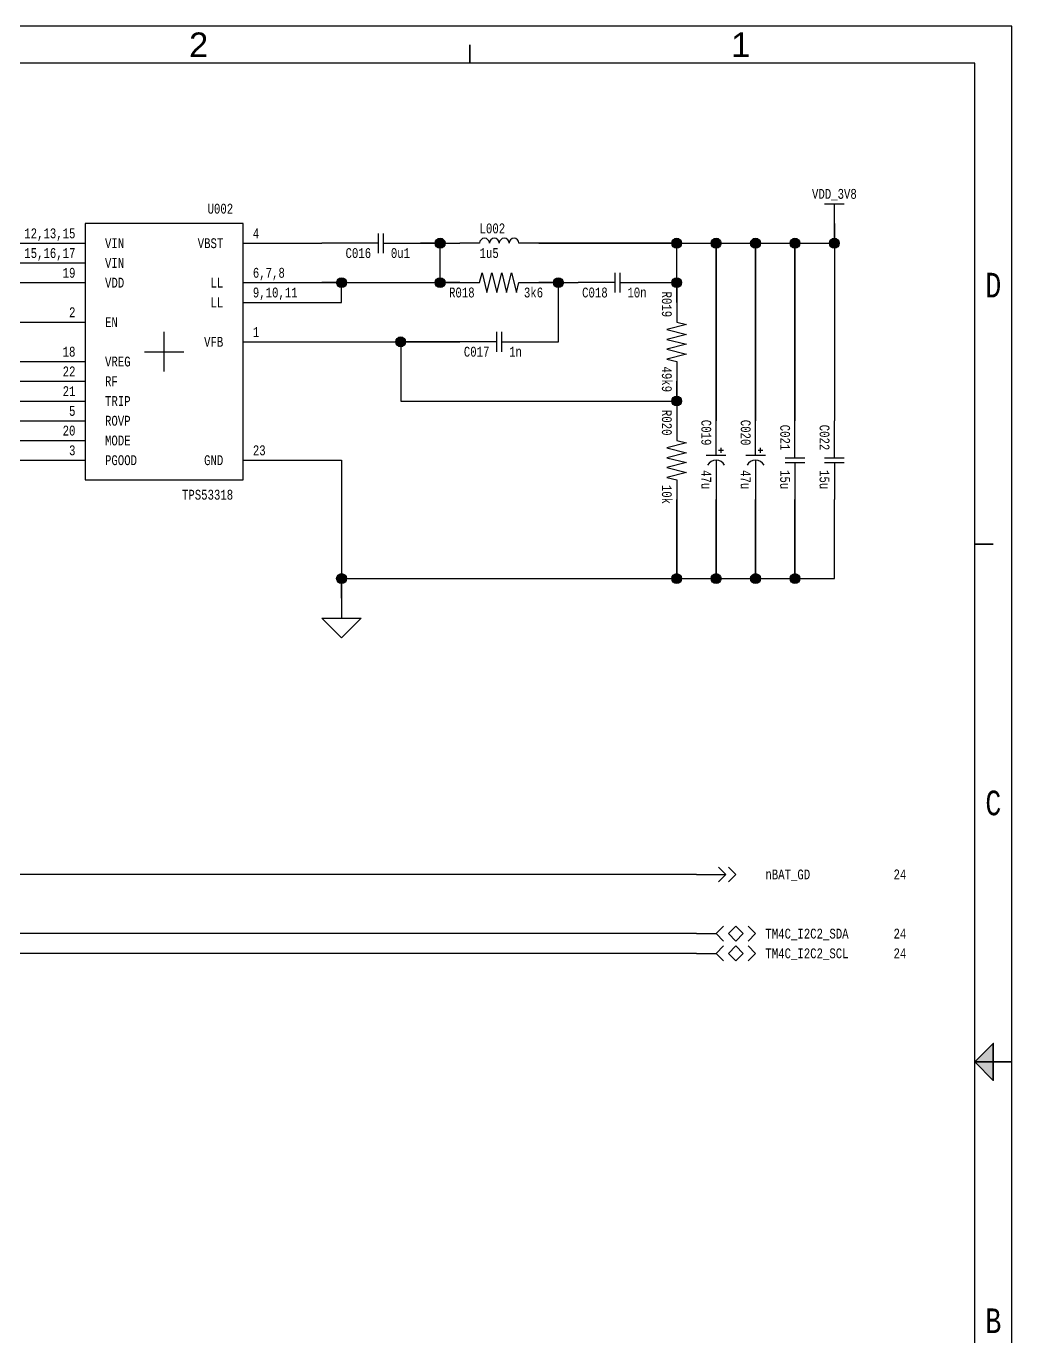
# Paper-space layout '09' of a CAD drawing. Header units: inches. Extents: x 0.2 to 16.8, y 0.2 to 10.8.
# Drawn here: x 11.75 to 16.75, y 4.11 to 10.75 of the extents above; entities that cross this region are included whole.
import ezdxf
from ezdxf.enums import TextEntityAlignment as Align

# ---------------------------------------------------------------- set-up
doc = ezdxf.new("R2010")
doc.units = ezdxf.units.IN
doc.header["$MEASUREMENT"] = 0
for name, color, linetype in [('BORDER', 13, 'Continuous'), ('COMPONENT', 14, 'Continuous'), ('SIGNAL', 84, 'Continuous'), ('TEXT', 252, 'Continuous')]:
    doc.layers.add(name, color=color, linetype=linetype)
doc.styles.add('Monotxt_75', font='monotxt.shx', dxfattribs={"width": 0.75})
doc.styles.get("Standard").update_dxf_attribs({"font": 'arial.ttf'})

# ---------------------------------------------------------------- blocks, each defined once
blk = doc.blocks.new('ANSI B Frame')
at = {"layer": 'BORDER', "lineweight": 35}
h = blk.add_hatch(color=256, dxfattribs=at)
h.dxf.hatch_style = 1
h.paths.add_polyline_path([(16.65625, 5.59375), (16.65625, 5.5), (16.5625, 5.5)])
h.paths.add_polyline_path([(16.5625, 5.5), (16.65625, 5.5), (16.65625, 5.40625)])
at = {"layer": 'BORDER'}
for points in [[(0.25, 0.25), (16.75, 0.25), (16.75, 10.75), (0.25, 10.75)], [(0.4375, 0.4375), (16.5625, 0.4375), (16.5625, 10.5625), (0.4375, 10.5625)]]:
    blk.add_lwpolyline(points, close=True, dxfattribs=at)
at = {"layer": 'BORDER', "lineweight": 35}
for points in [[(14, 10.65625), (14, 10.5625)], [(16.65625, 8.125), (16.5625, 8.125)], [(16.5625, 5.5), (16.75, 5.5)]]:
    blk.add_lwpolyline(points, dxfattribs=at)
blk.add_lwpolyline([(16.5625, 5.5), (16.65625, 5.59375), (16.65625, 5.40625)], close=True, dxfattribs=at)
at = {"layer": 'BORDER', "style": 'Monotxt_75', "width": 0.75}
for s, p in [('D', (16.65625, 9.4375)), ('C', (16.65625, 6.8125)), ('B', (16.65625, 4.1875))]:
    blk.add_text(s, height=0.125, dxfattribs=at).set_placement(p, align=Align.MIDDLE_CENTER)
at = {"layer": 'BORDER', "flags": 8}
for tag, p in [('ZN6', (1.625, 10.65787)), ('ZN5', (4.375, 10.66009)), ('ZN4', (7.125, 10.65625)), ('ZN3', (9.875, 10.65796)), ('ZN2', (12.625, 10.65574)), ('ZN1', (15.375, 10.65574)), ('ZN6', (1.625, 0.34375)), ('ZN5', (4.375, 0.34375)), ('ZN4', (7.125, 0.34375)), ('ZN3', (9.875, 0.34375)), ('ZN2', (12.625, 0.34375)), ('ZN1', (15.375, 0.34375))]:
    blk.add_attdef(tag, text='', height=0.125, dxfattribs=at).set_placement(p, align=Align.MIDDLE_CENTER)
at = {"layer": 'TEXT', "style": 'Monotxt_75', "width": 0.75, "flags": 8}
for tag, height, p in [('DESRP', 0.0625, (13.625, 1)), ('DWG_NO', 0.1875, (13.9625, 0.7125))]:
    blk.add_attdef(tag, text='', height=height, dxfattribs=at).set_placement(p, align=Align.MIDDLE_LEFT)
for tag, height, p in [('SHTSZ', 0.1875, (13.7375, 0.7125)), ('REV', 0.1875, (16.4125, 0.7125)), ('SCALE', 0.0625, (14.15625, 0.5)), ('CURRSHT', 0.0625, (16.0625, 0.5)), ('LASTSHT', 0.0625, (16.4375, 0.5)), ('REVDATE', 0.0625, (15.11875, 0.5))]:
    blk.add_attdef(tag, text='', height=height, dxfattribs=at).set_placement(p, align=Align.MIDDLE_CENTER)
blk = doc.blocks.new('CONNECT')
blk.add_hatch(color=256).paths.add_polyline_path([(0.0125, 0, 1), (-0.0125, 0, 1)])
blk.add_circle((0, 0), 0.0125)
blk = doc.blocks.new('IND')
blk.add_lwpolyline([(0.2, 0), (0.1, 0, 1), (0.05, 0, 1), (0, 0, 1), (-0.05, 0, 1), (-0.1, 0), (-0.2, 0)], format="xyb")
at = {"layer": 'TEXT', "style": 'Monotxt_75', "width": 0.75, "flags": 8}
blk.add_attdef('REFID', (-0.1, 0.05), '', height=0.05, dxfattribs=at)
blk.add_attdef('VALUE', text='', height=0.05, dxfattribs=at).set_placement((-0.1, -0.025), align=Align.TOP_LEFT)
blk = doc.blocks.new('RES')
blk.add_lwpolyline([(-0.2, 0), (-0.1, 0), (-0.0875, 0.05), (-0.0625, -0.05), (-0.0375, 0.05), (-0.0125, -0.05), (0.0125, 0.05), (0.0375, -0.05), (0.0625, 0.05), (0.0875, -0.05), (0.1, 0), (0.2, 0)])
at = {"layer": 'TEXT', "style": 'Monotxt_75', "width": 0.75, "flags": 8}
blk.add_attdef('REFID', text='', height=0.05, dxfattribs=at).set_placement((-0.125, -0.025), align=Align.TOP_RIGHT)
blk.add_attdef('VALUE', text='', height=0.05, dxfattribs=at).set_placement((0.125, -0.025), align=Align.TOP_LEFT)
blk = doc.blocks.new('CAP')
for points in [[(0, 0.0125), (0, 0.2)], [(-0.05, 0.0125), (0.05, 0.0125)], [(-0.05, -0.0125), (0.05, -0.0125)], [(0, -0.0125), (0, -0.2)]]:
    blk.add_lwpolyline(points)
at = {"layer": 'TEXT', "style": 'Monotxt_75', "width": 0.75, "flags": 8}
blk.add_attdef('REFID', text='', height=0.05, rotation=270, dxfattribs=at).set_placement((-0.025, 0.05), align=Align.TOP_RIGHT)
blk.add_attdef('VALUE', text='', height=0.05, rotation=270, dxfattribs=at).set_placement((-0.025, -0.05), align=Align.TOP_LEFT)
blk = doc.blocks.new('FLOAT_GND')
blk.add_lwpolyline([(0, 0), (0, -0.05)])
blk.add_lwpolyline([(-0.05, -0.05), (0.05, -0.05), (0, -0.1)], close=True)
blk = doc.blocks.new('SUPPLY_BUS')
for points in [[(0, 0), (0.05, 0)], [(0.05, 0.025), (0.05, -0.025)]]:
    blk.add_lwpolyline(points)
blk = doc.blocks.new('TO_CONN')
for points in [[(0, 0), (0.075, 0)], [(0.05625, 0.01875), (0.075, 0), (0.05625, -0.01875)], [(0.08125, 0.01875), (0.1, 0), (0.08125, -0.01875)]]:
    blk.add_lwpolyline(points)
blk = doc.blocks.new('BIDIR_CONN')
for points in [[(0, 0), (0.05, 0)], [(0.06875, 0.01875), (0.05, 0), (0.06875, -0.01875)], [(0.13125, 0.01875), (0.15, 0), (0.13125, -0.01875)]]:
    blk.add_lwpolyline(points)
blk.add_lwpolyline([(0.1, 0.01875), (0.08125, 0), (0.1, -0.01875), (0.11875, 0)], close=True)
blk = doc.blocks.new('TPS5331x')
for p, q in [((-0.8, 0.35), (-0.4, 0.35)), ((0.4, 0.35), (0.8, 0.35)), ((-0.8, -0.25), (-0.4, -0.25)), ((-0.8, -0.55), (-0.4, -0.55)), ((0.4, -0.55), (0.8, -0.55))]:
    blk.add_line(p, q)
blk.add_lwpolyline([(-0.4, 0.65), (-0.4, -0.65), (0.4, -0.65), (0.4, 0.65)], close=True)
for points in [[(-0.8, 0.55), (-0.4, 0.55)], [(0.4, 0.55), (0.8, 0.55)], [(-0.8, 0.45), (-0.4, 0.45)], [(0.4, 0.25), (0.8, 0.25)], [(-0.8, 0.15), (-0.4, 0.15)], [(0.4, 0.05), (0.8, 0.05)], [(-0.8, -0.05), (-0.4, -0.05)], [(-0.8, -0.15), (-0.4, -0.15)], [(-0.8, -0.35), (-0.4, -0.35)], [(-0.8, -0.45), (-0.4, -0.45)]]:
    blk.add_lwpolyline(points)
at = {"color": 7}
for points in [[(-0.1, 0), (0, 0), (0, 0.1)], [(0, -0.1), (0, 0), (0.1, 0)]]:
    blk.add_lwpolyline(points, dxfattribs=at)
at = {"layer": 'TEXT', "style": 'Monotxt_75', "width": 0.75}
for s, p in [('12,13,15', (-0.45, 0.575)), ('15,16,17', (-0.45, 0.475)), ('19', (-0.45, 0.375)), ('2', (-0.45, 0.175)), ('18', (-0.45, -0.025)), ('22', (-0.45, -0.125)), ('21', (-0.45, -0.225)), ('5', (-0.45, -0.325)), ('20', (-0.45, -0.425)), ('3', (-0.45, -0.525))]:
    blk.add_text(s, height=0.05, dxfattribs=at).set_placement(p, align=Align.RIGHT)
for s, p in [('4', (0.45, 0.575)), ('6,7,8', (0.45, 0.375)), ('9,10,11', (0.45, 0.275)), ('1', (0.45, 0.075)), ('23', (0.45, -0.525))]:
    blk.add_text(s, height=0.05, dxfattribs=at).set_placement(p)
for s, p in [('VIN', (-0.3, 0.55)), ('VIN', (-0.3, 0.45)), ('VDD', (-0.3, 0.35)), ('EN', (-0.3, 0.15)), ('VREG', (-0.3, -0.05)), ('RF', (-0.3, -0.15)), ('TRIP', (-0.3, -0.25)), ('ROVP', (-0.3, -0.35)), ('MODE', (-0.3, -0.45)), ('PGOOD', (-0.3, -0.55))]:
    blk.add_text(s, height=0.05, dxfattribs=at).set_placement(p, align=Align.MIDDLE_LEFT)
for s, p in [('VBST', (0.3, 0.55)), ('LL', (0.3, 0.35)), ('LL', (0.3, 0.25)), ('VFB', (0.3, 0.05)), ('GND', (0.3, -0.55))]:
    blk.add_text(s, height=0.05, dxfattribs=at).set_placement(p, align=Align.MIDDLE_RIGHT)
at = {"layer": 'TEXT', "style": 'Monotxt_75', "width": 0.75, "flags": 8}
blk.add_attdef('REFID', text='', height=0.05, dxfattribs=at).set_placement((0.35, 0.7), align=Align.RIGHT)
blk.add_attdef('MFGPN', text='', height=0.05, dxfattribs=at).set_placement((0.35, -0.7), align=Align.TOP_RIGHT)
blk = doc.blocks.new('CAP_POL')
for points in [[(0, 0.025), (0, 0.2)], [(-0.05, 0.025), (0.05, 0.025)], [(0, 0), (0, -0.2)], [(0.0125, 0.05), (0.0375, 0.05)], [(0.025, 0.0375), (0.025, 0.0625)]]:
    blk.add_lwpolyline(points)
blk.add_arc((0, -0.05), 0.05, 30, 150)
at = {"layer": 'TEXT', "style": 'Monotxt_75', "width": 0.75, "flags": 8}
blk.add_attdef('REFID', text='', height=0.05, rotation=270, dxfattribs=at).set_placement((-0.025, 0.075), align=Align.TOP_RIGHT)
blk.add_attdef('VALUE', text='', height=0.05, rotation=270, dxfattribs=at).set_placement((-0.025, -0.05), align=Align.TOP_LEFT)

psp = doc.layouts.new('09')

# ---------------------------------------------------------------- linework, layer by layer
at = {"layer": 'SIGNAL'}
for points in [[(14.95, 9.45), (15.05, 9.45), (15.05, 9.35), (15.05, 9.65), (14.35, 9.65), (15.25, 9.65), (15.25, 8.75), (15.25, 9.625), (15.275, 9.65), (15.45, 9.65), (15.45, 8.75), (15.45, 9.625), (15.475, 9.65), (15.65, 9.65), (15.65, 8.75), (15.65, 9.625), (15.675, 9.65), (15.85, 9.65), (15.85, 9.75), (15.85, 8.75)], [(13.35, 9.65), (13.25, 9.65)], [(13.25, 9.35), (13.35, 9.35), (13.35, 9.45), (13.25, 9.45), (13.95, 9.45), (13.85, 9.45), (13.85, 9.65), (13.75, 9.65), (13.95, 9.65)], [(14.35, 9.15), (14.45, 9.15), (14.45, 9.45), (14.35, 9.45), (14.55, 9.45)], [(13.25, 9.15), (13.95, 9.15), (13.65, 9.15), (13.65, 8.85), (15.05, 8.85), (15.05, 8.95), (15.05, 8.75)], [(13.25, 8.55), (13.35, 8.55), (13.35, 7.85), (13.35, 7.95), (15.05, 7.95), (15.05, 8.35), (15.05, 7.975), (15.075, 7.95), (15.25, 7.95), (15.25, 8.35), (15.25, 7.975), (15.275, 7.95), (15.45, 7.95), (15.45, 8.35), (15.45, 7.975), (15.475, 7.95), (15.65, 7.95), (15.65, 8.35), (15.65, 7.975), (15.675, 7.95), (15.85, 7.95), (15.85, 8.35)], [(15.15, 6.45), (9.95, 6.45), (10.05, 6.45), (10.05, 5.05), (10.05, 5.15), (9.55, 5.15), (9.55, 4.85), (9.55, 5.125), (9.525, 5.15), (8.75, 5.15), (8.75, 4.85)], [(15.15, 6.15), (9.95, 6.15)], [(15.15, 6.05), (9.95, 6.05)]]:
    psp.add_lwpolyline(points, dxfattribs=at)

# ---------------------------------------------------------------- block references
ref = psp.add_blockref('ANSI B Frame', (0, 0))
ref.add_attrib('ZN1', '1', dxfattribs={"layer": 'BORDER', "height": 0.125}).set_placement((15.375, 10.6557), align=Align.MIDDLE_CENTER)
ref.add_attrib('ZN2', '2', dxfattribs={"layer": 'BORDER', "height": 0.125}).set_placement((12.625, 10.6557), align=Align.MIDDLE_CENTER)
at = {"layer": 'COMPONENT'}
ref = psp.add_blockref('TPS5331x', (12.45, 9.1), dxfattribs=at)
ref.add_attrib('REFID', 'U002', dxfattribs={"layer": 'TEXT', "height": 0.05, "style": 'Monotxt_75', "width": 0.75, "flags": 8}).set_placement((12.8, 9.8), align=Align.RIGHT)
ref.add_attrib('MFGPN', 'TPS53318', dxfattribs={"layer": 'TEXT', "height": 0.05, "style": 'Monotxt_75', "width": 0.75}).set_placement((12.8, 8.4), align=Align.TOP_RIGHT)
at = {"layer": 'COMPONENT', "xscale": 2, "yscale": 2, "zscale": 2, "rotation": 90}
psp.add_blockref('SUPPLY_BUS', (15.85, 9.75), dxfattribs=at)
at = {"layer": 'COMPONENT'}
ref = psp.add_blockref('CAP', (13.55, 9.65), dxfattribs=dict(at, rotation=90))
ref.add_attrib('REFID', 'C016', dxfattribs={"layer": 'TEXT', "height": 0.05, "style": 'Monotxt_75', "width": 0.75}).set_placement((13.5, 9.625), align=Align.TOP_RIGHT)
ref.add_attrib('VALUE', '0u1', dxfattribs={"layer": 'TEXT', "height": 0.05, "style": 'Monotxt_75', "width": 0.75}).set_placement((13.6, 9.625), align=Align.TOP_LEFT)
ref = psp.add_blockref('IND', (14.15, 9.65), dxfattribs=at)
ref.add_attrib('REFID', 'L002', (14.05, 9.7), dxfattribs={"layer": 'TEXT', "height": 0.05, "style": 'Monotxt_75', "width": 0.75})
ref.add_attrib('VALUE', '1u5', dxfattribs={"layer": 'TEXT', "height": 0.05, "style": 'Monotxt_75', "width": 0.75}).set_placement((14.05, 9.625), align=Align.TOP_LEFT)
for name, p, values in [('RES', (14.15, 9.45), {'REFID': 'R018', 'VALUE': '3k6'}), ('CAP_POL', (15.25, 8.55), {'REFID': 'C019', 'VALUE': '47u'}), ('CAP_POL', (15.45, 8.55), {'REFID': 'C020', 'VALUE': '47u'})]:
    psp.add_blockref(name, p, dxfattribs=at).add_auto_attribs(values)
ref = psp.add_blockref('CAP', (14.75, 9.45), dxfattribs=dict(at, rotation=90))
ref.add_attrib('REFID', 'C018', dxfattribs={"layer": 'TEXT', "height": 0.05, "style": 'Monotxt_75', "width": 0.75}).set_placement((14.7, 9.425), align=Align.TOP_RIGHT)
ref.add_attrib('VALUE', '10n', dxfattribs={"layer": 'TEXT', "height": 0.05, "style": 'Monotxt_75', "width": 0.75}).set_placement((14.8, 9.425), align=Align.TOP_LEFT)
at = {"layer": 'COMPONENT', "rotation": 270}
for p, values in [((15.05, 9.15), {'REFID': 'R019', 'VALUE': '49k9'}), ((15.05, 8.55), {'REFID': 'R020', 'VALUE': '10k'})]:
    psp.add_blockref('RES', p, dxfattribs=at).add_auto_attribs(values)
at = {"layer": 'COMPONENT'}
ref = psp.add_blockref('CAP', (14.15, 9.15), dxfattribs=dict(at, rotation=90))
ref.add_attrib('REFID', 'C017', dxfattribs={"layer": 'TEXT', "height": 0.05, "style": 'Monotxt_75', "width": 0.75}).set_placement((14.1, 9.125), align=Align.TOP_RIGHT)
ref.add_attrib('VALUE', '1n', dxfattribs={"layer": 'TEXT', "height": 0.05, "style": 'Monotxt_75', "width": 0.75}).set_placement((14.2, 9.125), align=Align.TOP_LEFT)
ref = psp.add_blockref('CAP', (15.65, 8.55), dxfattribs=at)
ref.add_attrib('REFID', 'C021', dxfattribs={"layer": 'TEXT', "height": 0.05, "rotation": 270, "style": 'Monotxt_75', "width": 0.75}).set_placement((15.625, 8.6), align=Align.TOP_RIGHT)
ref.add_attrib('VALUE', '15u', dxfattribs={"layer": 'TEXT', "height": 0.05, "rotation": 270, "style": 'Monotxt_75', "width": 0.75}).set_placement((15.625, 8.5), align=Align.TOP_LEFT)
ref = psp.add_blockref('CAP', (15.85, 8.55), dxfattribs=at)
ref.add_attrib('REFID', 'C022', dxfattribs={"layer": 'TEXT', "height": 0.05, "rotation": 270, "style": 'Monotxt_75', "width": 0.75}).set_placement((15.825, 8.6), align=Align.TOP_RIGHT)
ref.add_attrib('VALUE', '15u', dxfattribs={"layer": 'TEXT', "height": 0.05, "rotation": 270, "style": 'Monotxt_75', "width": 0.75}).set_placement((15.825, 8.5), align=Align.TOP_LEFT)
at = {"layer": 'COMPONENT', "xscale": 2, "yscale": 2, "zscale": 2}
for name, p in [('FLOAT_GND', (13.35, 7.85)), ('TO_CONN', (15.15, 6.45)), ('BIDIR_CONN', (15.15, 6.15)), ('BIDIR_CONN', (15.15, 6.05))]:
    psp.add_blockref(name, p, dxfattribs=at)
at = {"layer": 'SIGNAL', "xscale": 2, "yscale": 2, "zscale": 2}
for p in [(13.85, 9.65), (15.05, 9.65), (15.25, 9.65), (15.45, 9.65), (15.65, 9.65), (15.85, 9.65), (13.35, 9.45), (13.85, 9.45), (14.45, 9.45), (15.05, 9.45), (13.65, 9.15), (15.05, 8.85), (13.35, 7.95), (15.05, 7.95), (15.25, 7.95), (15.45, 7.95), (15.65, 7.95)]:
    psp.add_blockref('CONNECT', p, dxfattribs=at)

# ---------------------------------------------------------------- texts
at = {"layer": 'TEXT', "style": 'Monotxt_75', "width": 0.75}
psp.add_text('VDD_3V8', height=0.05, dxfattribs=at).set_placement((15.85, 9.875), align=Align.CENTER)
for s, p in [('nBAT_GD', (15.5, 6.45)), ('24', (16.15, 6.45)), ('TM4C_I2C2_SDA', (15.5, 6.15)), ('24', (16.15, 6.15)), ('TM4C_I2C2_SCL', (15.5, 6.05)), ('24', (16.15, 6.05))]:
    psp.add_text(s, height=0.05, dxfattribs=at).set_placement(p, align=Align.MIDDLE_LEFT)

doc.saveas('drawing.dxf')
